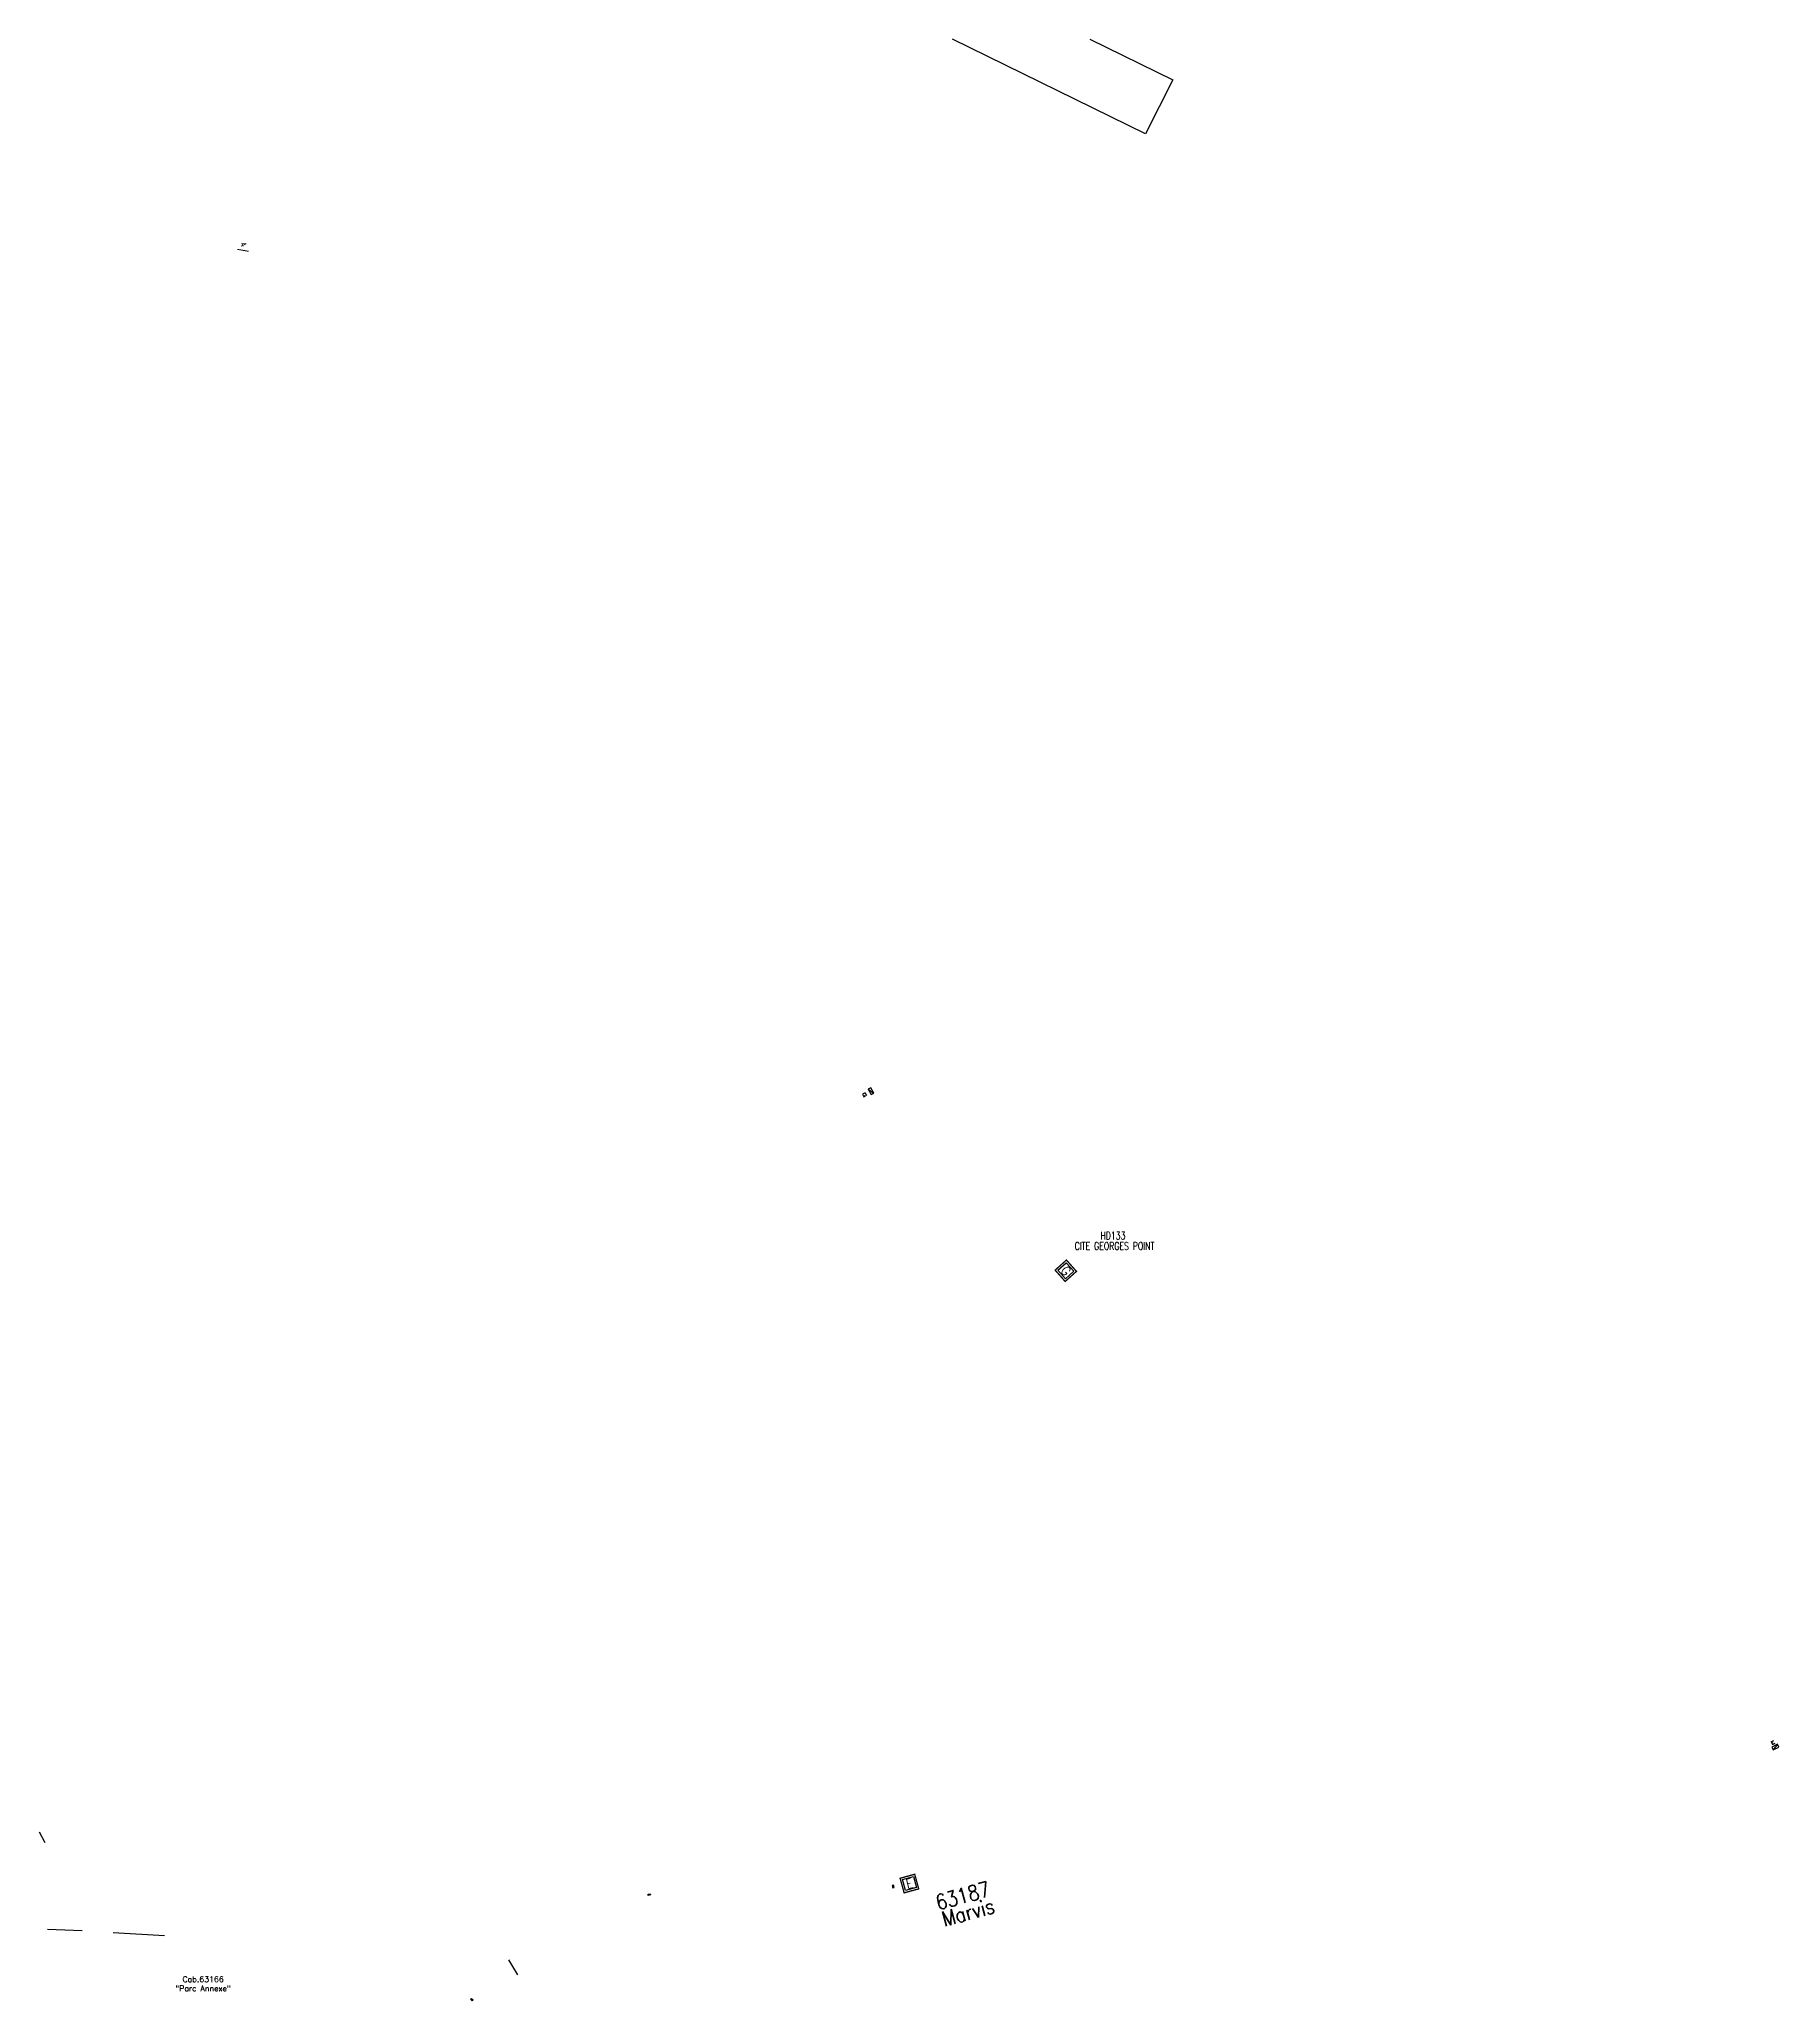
# Model space of a CAD drawing. Header units: millimetres. Extents: x 81001 to 81976, y 143860 to 145000.
# Drawn here: x 81467 to 81926, y 144482 to 145000 of the extents above; entities that cross this region are included whole.
import ezdxf
from ezdxf.enums import TextEntityAlignment as Align

# ---------------------------------------------------------------- set-up
doc = ezdxf.new("R2010")
doc.units = ezdxf.units.MM
doc.linetypes.add('B_ST_AL', pattern=[2000, 1000, 1000])
doc.layers.get('0').update_dxf_attribs({"linetype": 'CONTINUOUS'})
for name, color, linetype in [('B_100', 3, 'CONTINUOUS'), ('BB01', 7, 'CONTINUOUS'), ('BB08', 7, 'CONTINUOUS'), ('BR15', 7, 'CONTINUOUS'), ('G_210', 7, 'CONTINUOUS'), ('M_200', 7, 'CONTINUOUS'), ('W0100', 7, 'CONTINUOUS'), ('W0104', 1, 'CONTINUOUS'), ('W0430', 7, 'CONTINUOUS'), ('W0432', 7, 'CONTINUOUS')]:
    doc.layers.add(name, color=color, linetype=linetype)
doc.styles.add('M_ROMANS', font='ROMANS.shx', dxfattribs={"width": 0.75})
doc.styles.get("Standard").update_dxf_attribs({"font": 'romans.shx', "width": 0.85})

# ---------------------------------------------------------------- blocks, each defined once
blk = doc.blocks.new('M_200_56')
at = {"color": 0, "linetype": 'Continuous', "const_width": 0.35, "flags": 128}
blk.add_lwpolyline([(2, 2), (2, -2), (-2, -2), (-2, 2)], close=True, dxfattribs=at)
at = {"color": 0, "linetype": 'Continuous'}
blk.add_lwpolyline([(-1.5, 1.5), (1.5, 1.5), (1.5, -1.5), (-1.5, -1.5)], close=True, dxfattribs=at)
at = {"color": 0, "linetype": 'Continuous', "width": 0.85}
blk.add_text('E', height=2.5, dxfattribs=at).set_placement((0, 0), align=Align.MIDDLE_CENTER)
for tag, p in [('NUM', (0, 15.06)), ('NOM', (0, 8.65))]:
    blk.add_attdef(tag, text='', height=4, dxfattribs=at).set_placement(p, align=Align.MIDDLE)
at = {"color": 0, "linetype": 'Continuous', "style": 'M_ROMANS', "width": 0.75, "flags": 3}
for tag, p in [('DEF_LEG', (-0.13, -4.99)), ('DEF_COUP', (-0.13, -7.49)), ('DEF_TYPE', (-0.13, -9.99))]:
    blk.add_attdef(tag, text='', height=1.2, dxfattribs=at).set_placement(p, align=Align.MIDDLE)
blk = doc.blocks.new('BR1501')
at = {"color": 0, "linetype": 'Continuous'}
blk.add_lwpolyline([(0.3, -0.15), (-0.3, -0.15), (-0.3, 0.15), (0.3, 0.15)], close=True, dxfattribs=at)
for points in [[(-0.1, 0.15), (-0.1, -0.15)], [(0.1, -0.15), (0.1, 0.15)]]:
    blk.add_lwpolyline(points, dxfattribs=at)
blk = doc.blocks.new('T430')
at = {"flags": 128}
for points in [[(0.8, 0.8), (-0.8, 0.8)], [(-0.8, 0.8), (-0.8, 0)], [(0.8, 0.8), (-0.8, 0)], [(-0.8, 0), (0.8, 0)], [(-0.4, 2.1), (0.4, 2.1)], [(-0.4, 2.1), (-0.4, 1.3)], [(-0.4, 1.7), (0, 1.7)], [(-0.4, 1.3), (0.4, 1.3)], [(0.8, 0), (0.8, 0.8)]]:
    blk.add_lwpolyline(points, dxfattribs=at)
blk = doc.blocks.new('*U17')
at = {"flags": 128}
for points in [[(0.8, 0.8), (-0.8, 0.8)], [(-0.8, 0.8), (-0.8, 0)], [(0.8, 0.8), (-0.8, 0)], [(-0.8, 0), (0.8, 0)], [(0.39, 1.95), (-0.41, 1.95)], [(0.4, 2.75), (-0.4, 2.75)], [(-0.4, 2.75), (-0.4, 2.35)], [(0, 2.35), (-0.4, 2.35)], [(0.4, 1.95), (0.4, 2.75)], [(0.8, 0), (0.8, 0.8)]]:
    blk.add_lwpolyline(points, dxfattribs=at)
blk = doc.blocks.new('G_210_23')
at = {"layer": 'G_210', "color": 0, "linetype": 'Continuous', "const_width": 0.35, "flags": 128}
blk.add_lwpolyline([(4, 4), (4, 0), (0, 0), (0, 4)], close=True, dxfattribs=at)
at = {"layer": 'G_210', "color": 0, "linetype": 'Continuous'}
blk.add_lwpolyline([(0.5, 3.5), (3.5, 3.5), (3.5, 0.5), (0.5, 0.5)], close=True, dxfattribs=at)
at = {"layer": 'G_210', "insert": (2, 2), "char_height": 2.5, "width": 4, "attachment_point": 5}
blk.add_mtext('G', dxfattribs=at)
at = {"layer": 'G_210', "color": 0, "linetype": 'Continuous', "width": 0.75}
for tag, height, p in [('NUM', 2, (2, 12.5)), ('NOM', 2, (2, 9.68)), ('BCL', 1.5, (2, 7))]:
    blk.add_attdef(tag, text='', height=height, dxfattribs=at).set_placement(p, align=Align.MIDDLE)
at = {"layer": 'G_210', "color": 0, "linetype": 'Continuous', "width": 0.75, "flags": 3}
for tag, p in [('DEF_COUP', (2.14, -5.61)), ('DEF_LEG', (2.14, -3.11)), ('DEF_TYPE', (2.14, -8.11))]:
    blk.add_attdef(tag, text='', height=1.2, dxfattribs=at).set_placement(p, align=Align.MIDDLE)

msp = doc.modelspace()

# ---------------------------------------------------------------- linework, layer by layer
at = {"const_width": 0.25, "flags": 128}
msp.add_lwpolyline([(81519.06, 144944.48), (81522.02, 144943.97)], dxfattribs=at)
at = {"layer": 'B_100', "color": 252, "linetype": 'B_ST_AL'}
for p, q in [((81478.04, 144500.17), (81468.87, 144500.55)), ((81499.84, 144498.92), (81486.22, 144499.65))]:
    msp.add_line(p, q, dxfattribs=at)
at = {"layer": 'BB01', "linetype": 'Continuous', "flags": 128}
msp.add_lwpolyline([(81692.46, 144512.3), (81692.07, 144512.2), (81692.24, 144511.55), (81692.63, 144511.65)], close=True, dxfattribs=at)
at = {"layer": 'W0100', "color": 252}
msp.add_line((81593.16, 144488.58), (81590.75, 144492.56), dxfattribs=at)
at = {"layer": 'W0100', "color": 253}
msp.add_line((81593.16, 144488.58), (81590.75, 144492.56), dxfattribs=at)
at = {"layer": 'W0100', "color": 252}
msp.add_lwpolyline([(81466.71, 144526.4), (81468.2, 144523.51)], dxfattribs=at)
at = {"layer": 'W0104', "color": 253}
msp.add_lwpolyline([(81744.27, 145000), (81766.21, 144989.25), (81759.03, 144975.03), (81707.99, 145000)], dxfattribs=at)

# ---------------------------------------------------------------- block references
at = {"layer": 'BR15'}
for p, rotation in [((81627.9, 144509.78), 9.89847749680726), ((81581.01, 144482.04), 314.9321068748144)]:
    msp.add_blockref('BR1501', p, dxfattribs=dict(at, rotation=rotation))
at = {"layer": 'G_210'}
ref = msp.add_blockref('G_210_23', (81735.13, 144674.77), dxfattribs=dict(at, rotation=311.6673199484753))
ref.add_attrib('NUM', 'HD133', dxfattribs={"color": 0, "linetype": 'Continuous', "height": 2, "width": 0.75}).set_placement((81750.4, 144683.9), align=Align.MIDDLE)
ref.add_attrib('NOM', 'CITE GEORGES POINT', dxfattribs={"color": 0, "linetype": 'Continuous', "height": 2, "width": 0.75}).set_placement((81750.83, 144681.15), align=Align.MIDDLE)
at = {"layer": 'M_200'}
ref = msp.add_blockref('M_200_56', (81696.63, 144512.69), dxfattribs=dict(at, rotation=15.34318337523132))
ref.add_attrib('NUM', '63187', dxfattribs={"layer": '0', "color": 0, "linetype": 'Continuous', "height": 4, "rotation": 15.3432, "width": 0.85}).set_placement((81710.73, 144509.47), align=Align.MIDDLE)
ref.add_attrib('NOM', 'Marvis', dxfattribs={"layer": '0', "color": 0, "linetype": 'Continuous', "height": 4, "rotation": 15.3432, "width": 0.85}).set_placement((81712.13, 144505.16), align=Align.MIDDLE)
at = {"layer": 'W0430', "rotation": 26.27758480481664}
msp.add_blockref('T430', (81925.61, 144548.41), dxfattribs=at)
at = {"layer": 'W0432', "rotation": 118.8141302172003}
msp.add_blockref('*U17', (81686.8, 144722.24), dxfattribs=at)

# ---------------------------------------------------------------- texts
at = {"width": 0.85}
msp.add_text('4', height=1.5, rotation=294.1223, dxfattribs=at).set_placement((81519.74, 144945.98))
at = {"layer": 'BB08'}
for s, p in [('"Parc Annexe"', (81510.01, 144485)), ('Cab.63166', (81510.01, 144487.4))]:
    msp.add_text(s, height=1.5, dxfattribs=at).set_placement(p, align=Align.MIDDLE)

doc.saveas('drawing.dxf')
